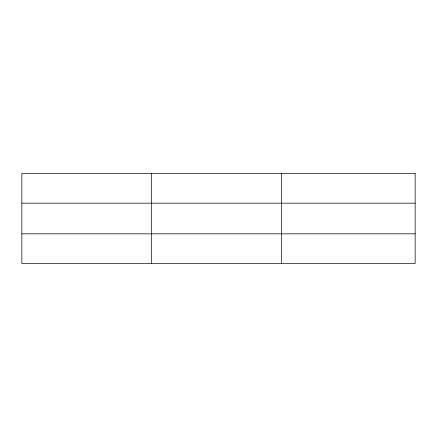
<?xml version="1.0" encoding="UTF-8"?>
<svg xmlns="http://www.w3.org/2000/svg" width="437" height="437" viewBox="0 0 437 437"><rect width="100%" height="100%" fill="white"/><g stroke="black" fill="none" stroke-linecap="round" stroke-linejoin="round"><path stroke-width="0.66" d="M151.639 173.434L151.639 263.566M281.428 173.434L281.428 263.566M21.85 203.178L415.15 203.178M21.85 233.822L415.15 233.822M415.15 173.434L415.15 263.566L21.85 263.566L21.85 173.434L415.15 173.434"/></g></svg>
